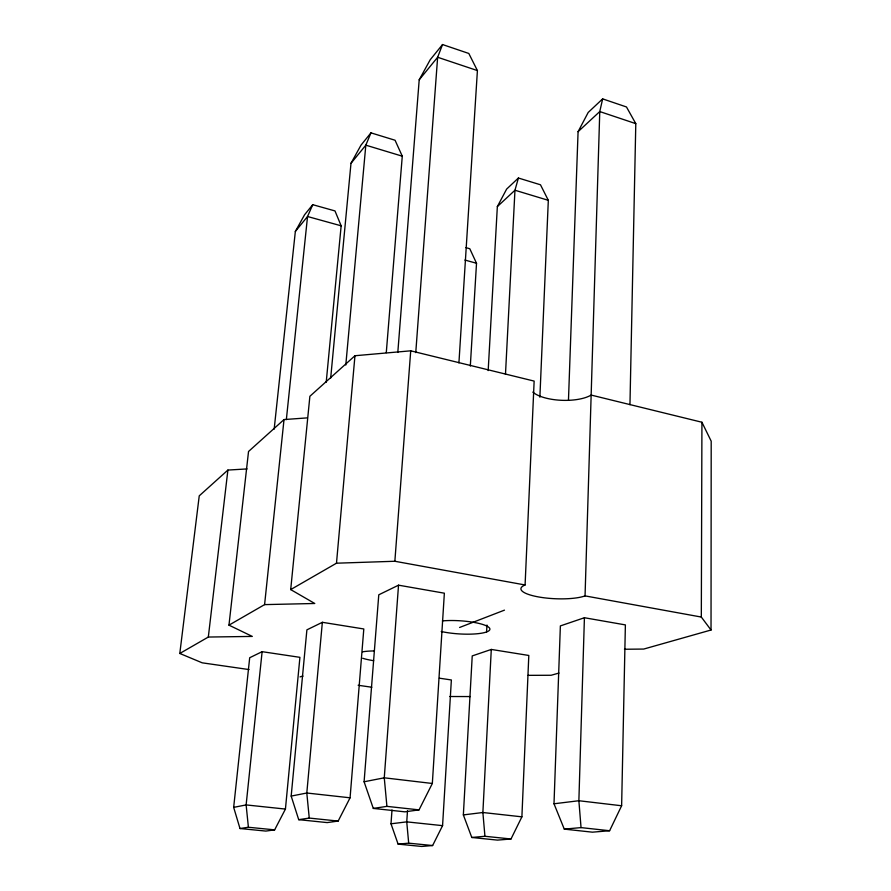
<?xml version="1.0" encoding="UTF-8"?>
<svg xmlns="http://www.w3.org/2000/svg" width="891" height="891" viewBox="0 0 891 891"><rect width="100%" height="100%" fill="white"/><g stroke="black" fill="none" stroke-linecap="round" stroke-linejoin="round"><path stroke-width="1.34" d="M624.457 649.249L643.725 649.06L711.029 630.015L711.196 441.179L701.93 422.245L591.134 395.069A32.922 12.485 1.8 0 1 560.807 400.271A32.922 12.485 1.8 0 1 532.818 392.085M711.029 630.015L701.317 617.051L701.93 422.245M621.628 805.765L625.382 624.903L584.418 617.73L560.372 625.916L554.002 803.782L564.281 829.12L592.426 832.172L609.611 830.735L621.628 805.765L578.872 800.731L554.002 803.782M629.959 404.681L635.795 123.637L626.473 106.965L602.65 98.879L588.183 112.466L578.081 131.679L568.469 400.193M584.418 617.73L578.872 800.731L581.043 827.605L609.611 830.735M701.317 617.051L585.053 595.89L599.766 111.564L602.65 98.879M521.892 816.835L528.808 655.464L491.286 649.439L472.23 655.921L463.353 814.909L471.785 837.473L497.49 840.113L511 838.988L521.892 816.835L482.877 812.514L463.353 814.909M539.879 397.197L548.321 200.319L540.481 184.782L518.406 178.022L506.634 189.092L497.345 206.589L488.179 370.578M585.053 595.89A34.56 8.442 2.6 0 1 538.32 596.903A34.56 8.442 2.6 0 1 525.089 584.975L534.143 381.092L410.718 350.82L354.963 355.732L309.879 396.295L290.7 589.586L314.768 603.485L264.594 604.621L228.965 625.159L252.309 636.419L208.327 637.043L179.804 653.471L199.239 495.853L227.896 470.069L247.085 468.922M486.586 631.953L486.954 625.037M491.286 649.439L482.877 812.514L484.938 836.281L511 838.988M505.475 374.409L514.965 190.24L518.406 178.022M391.995 809.975L391.004 823.796L398.099 844.122L421.721 846.45L432.625 845.537L442.571 825.645L451.369 679.967L439.397 678.185M470.314 366.045L476.518 263.257L469.791 248.734L465.948 247.653M432.335 783.479L444.364 593.194L398.533 585.175L378.775 594.809L364.096 781.775L373.296 808.415L404.859 811.835L419.037 809.874L432.335 783.479L384.266 777.81L364.096 781.775M458.921 362.893L477.409 70.578L468.811 53.46L442.537 44.55L430.197 59.775L419.204 79.811L397.809 352.435M407.499 810.765L406.741 821.87L408.691 843.164L432.625 845.537M398.533 585.175L384.266 777.81L386.917 806.366L419.037 809.874M415.763 352.624L437.637 57.258L442.537 44.55M290.7 589.586L336.486 563.201L394.858 561.263L410.718 350.82M350.074 797.801L363.806 628.968L322.353 622.308L306.894 629.848L291.179 796.086L298.708 819.664L327.153 822.593L338.157 821.068L350.074 797.801L306.805 793.012L291.179 796.086M386.282 352.647L402.275 156.181L395.058 140.243L370.957 132.859L361.011 145.133L350.987 163.32L330.684 378.085M336.486 563.201L354.963 355.732M322.353 622.308L306.805 793.012L309.255 818.072L338.157 821.068M345.797 365.02L365.822 145.166L370.957 132.859M285.432 809.073L299.922 657.335L262.121 651.677L249.692 657.736L233.665 807.369L239.991 828.519L265.863 831.08L274.651 829.855L285.432 809.073L246.128 804.918L233.665 807.369M326.206 382.284L341.153 225.813L334.983 210.922L312.741 204.685L304.555 214.798L295.344 231.448L274.161 429.172M264.594 604.621L284.017 419.572L307.451 417.868M262.121 651.677L246.128 804.918L248.4 827.26L274.651 829.855M286.345 419.628L307.54 216.513L312.741 204.685M228.965 625.159L248.533 451.492L284.017 419.572M208.327 637.043L227.896 470.069M295.344 231.448L307.54 216.513L341.153 225.813M350.987 163.32L365.822 145.166L402.275 156.181M419.204 79.811L437.637 57.258L477.409 70.578M497.345 206.589L514.965 190.24L548.321 200.319M578.081 131.679L599.766 111.564L635.795 123.637M459.6 627.476L504.462 610.146M558.991 673.05L551.128 675.267L528.118 675.345M239.991 828.519L248.4 827.26M298.708 819.664L309.255 818.072M373.296 808.415L386.917 806.366M391.004 823.796L406.741 821.87L442.571 825.645M398.099 844.122L408.691 843.164M471.785 837.473L484.938 836.281M564.281 829.12L581.043 827.605M449.81 696.517L470.381 696.562M249.068 669.575L202.212 662.826L179.804 653.471M358.16 685.268L371.837 687.239M394.858 561.263L525.089 584.975M464.89 260.049L476.518 263.257M442.393 620.904A30.35 6.582 3.6 0 1 482.599 624.413A30.35 6.582 3.6 0 1 481.641 633.178A30.35 6.582 3.6 0 1 441.234 631.496M300.055 676.904A24.58 4.299 4.6 0 1 303.029 676.124M373.674 660.688A27.131 5.268 4.2 0 1 362.715 658.271M362.592 651.844A27.131 5.268 4.2 0 1 373.875 650.942"/></g></svg>
